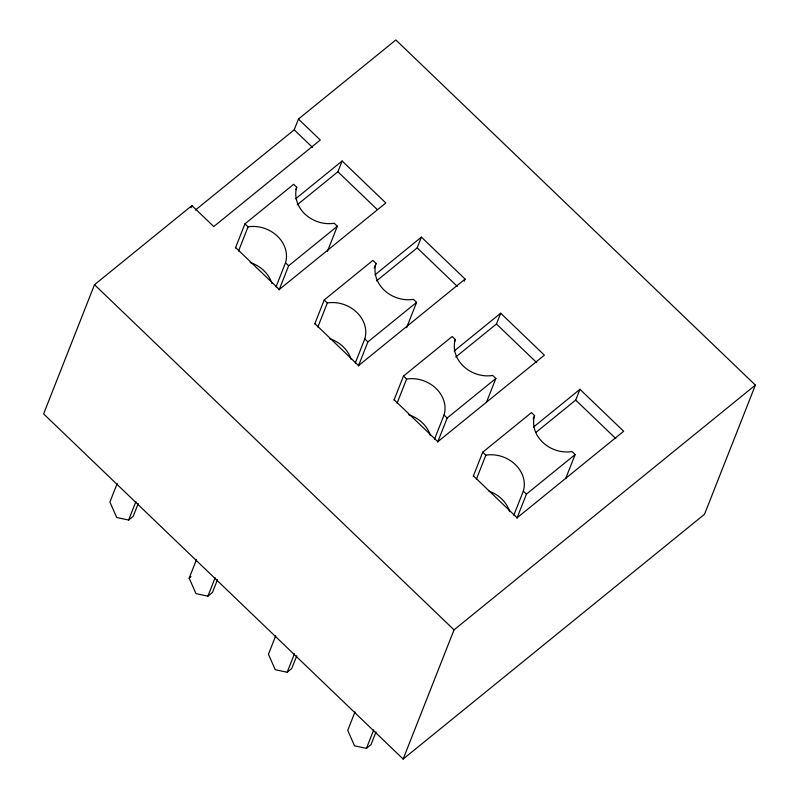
<?xml version="1.0" encoding="UTF-8"?>
<svg xmlns="http://www.w3.org/2000/svg" width="799" height="799" viewBox="0 0 799 799"><rect width="100%" height="100%" fill="white"/><g stroke="black" fill="none" stroke-linecap="round" stroke-linejoin="round"><path stroke-width="1.2" d="M298.446 119.061L320.289 140.035L213.752 226.566L191.91 205.593L94.502 284.704L43.615 413.882L403.155 759.05L704.498 514.296L755.385 385.118L395.845 39.95L298.446 119.061L294.202 129.828L195.415 210.067M191.061 207.75L191.91 205.593M117.193 483.565L109.902 502.062L116.724 517.512L128.629 520.039L133.193 516.334L138.207 503.62M235.435 247.97L244.933 223.86L293.632 184.299L296.749 187.296A30.602 26.127 21.5 0 0 304.818 213.932A30.602 26.127 21.5 0 0 334.202 223.251L337.328 226.247L327.37 251.505M128.629 520.039L135.92 501.542M238.551 250.966L248.05 226.856L244.933 223.86M295.85 189.593L296.749 187.296M276.005 286.921L285.503 262.811A30.602 26.127 21.5 0 0 277.433 236.174A30.602 26.127 21.5 0 0 248.05 226.856M279.121 289.917L288.619 265.807L337.328 226.247M297.218 204.814L337.897 171.775L342.132 161.008L385.827 202.956L279.29 289.488L235.605 247.54M217.478 579.724L212.464 592.439L207.9 596.144L195.995 593.617L189.173 578.166L196.464 559.67M314.706 324.074L324.204 299.965L372.903 260.404L376.019 263.4A30.602 26.127 21.5 0 0 384.089 290.037A30.602 26.127 21.5 0 0 413.473 299.355L416.599 302.352L406.651 327.62M207.9 596.144L215.191 577.647M317.822 327.071L327.32 302.961L324.204 299.965M374.212 267.995L376.019 263.4M355.275 363.026L364.773 338.916A30.602 26.127 21.5 0 0 356.704 312.279A30.602 26.127 21.5 0 0 327.32 302.961M358.391 366.022L367.89 341.912L416.599 302.352M376.489 280.918L417.168 247.88L421.413 237.113L465.098 279.061L464.249 281.218M275.735 635.774L268.444 654.271L275.265 669.722L287.171 672.249L291.735 668.543L296.749 655.829M393.977 400.179L403.475 376.069L452.174 336.509L455.3 339.505A30.602 26.127 21.5 0 0 463.36 366.142A30.602 26.127 21.5 0 0 492.743 375.46L495.869 378.456L486.371 402.576M287.171 672.249L294.461 653.752M397.093 403.175L406.591 379.066L403.475 376.069M454.391 341.802L455.3 339.505M434.546 439.13L444.044 415.021A30.602 26.127 21.5 0 0 435.974 388.384A30.602 26.127 21.5 0 0 406.591 379.066M437.672 442.127L447.17 418.017L495.869 378.456M455.76 357.023L496.439 323.985L500.683 313.218L544.379 355.165L437.842 441.697L394.147 399.75M355.006 711.879L347.715 730.376L354.536 745.827L366.441 748.353L371.006 744.648L376.019 731.934M473.248 476.284L482.746 452.174L531.445 412.614L534.571 415.61A30.602 26.127 21.5 0 0 542.631 442.247A30.602 26.127 21.5 0 0 572.024 451.565L575.14 454.561L565.642 478.681M366.441 748.353L373.732 729.857M476.364 479.28L485.862 455.17L482.746 452.174M533.213 419.056L534.571 415.61M403.155 759.05L454.032 629.872L755.385 385.118M513.817 515.235L523.315 491.125A30.602 26.127 21.5 0 0 515.255 464.489A30.602 26.127 21.5 0 0 485.862 455.17M516.943 518.231L526.441 494.122L575.14 454.561M535.999 432.339L575.709 400.089L579.954 389.323L623.649 431.27L517.113 517.802L473.417 475.854M295.65 198.771L342.132 161.008M374.921 274.876L421.413 237.113M465.098 279.061L358.561 365.592L314.876 323.645M454.192 350.981L500.683 313.218M189.173 578.166L191.001 576.688M533.462 427.085L579.954 389.323M294.202 129.828L312.559 147.445M337.897 171.775L377.128 209.438M417.168 247.88L457.298 286.402M496.439 323.985L536.568 362.506M575.709 400.089L615.839 438.611M285.503 262.811L288.619 265.807M364.773 338.916L367.89 341.912M444.044 415.021L447.17 418.017M523.315 491.125L526.441 494.122M94.502 284.704L454.032 629.872M488.998 491.195A30.602 26.127 21.5 0 1 509.662 511.67M408.708 414.751A30.602 26.127 21.5 0 1 430.391 435.565M329.438 338.646A30.602 26.127 21.5 0 1 351.121 359.46M250.167 262.541A30.602 26.127 21.5 0 1 271.85 283.355"/></g></svg>
